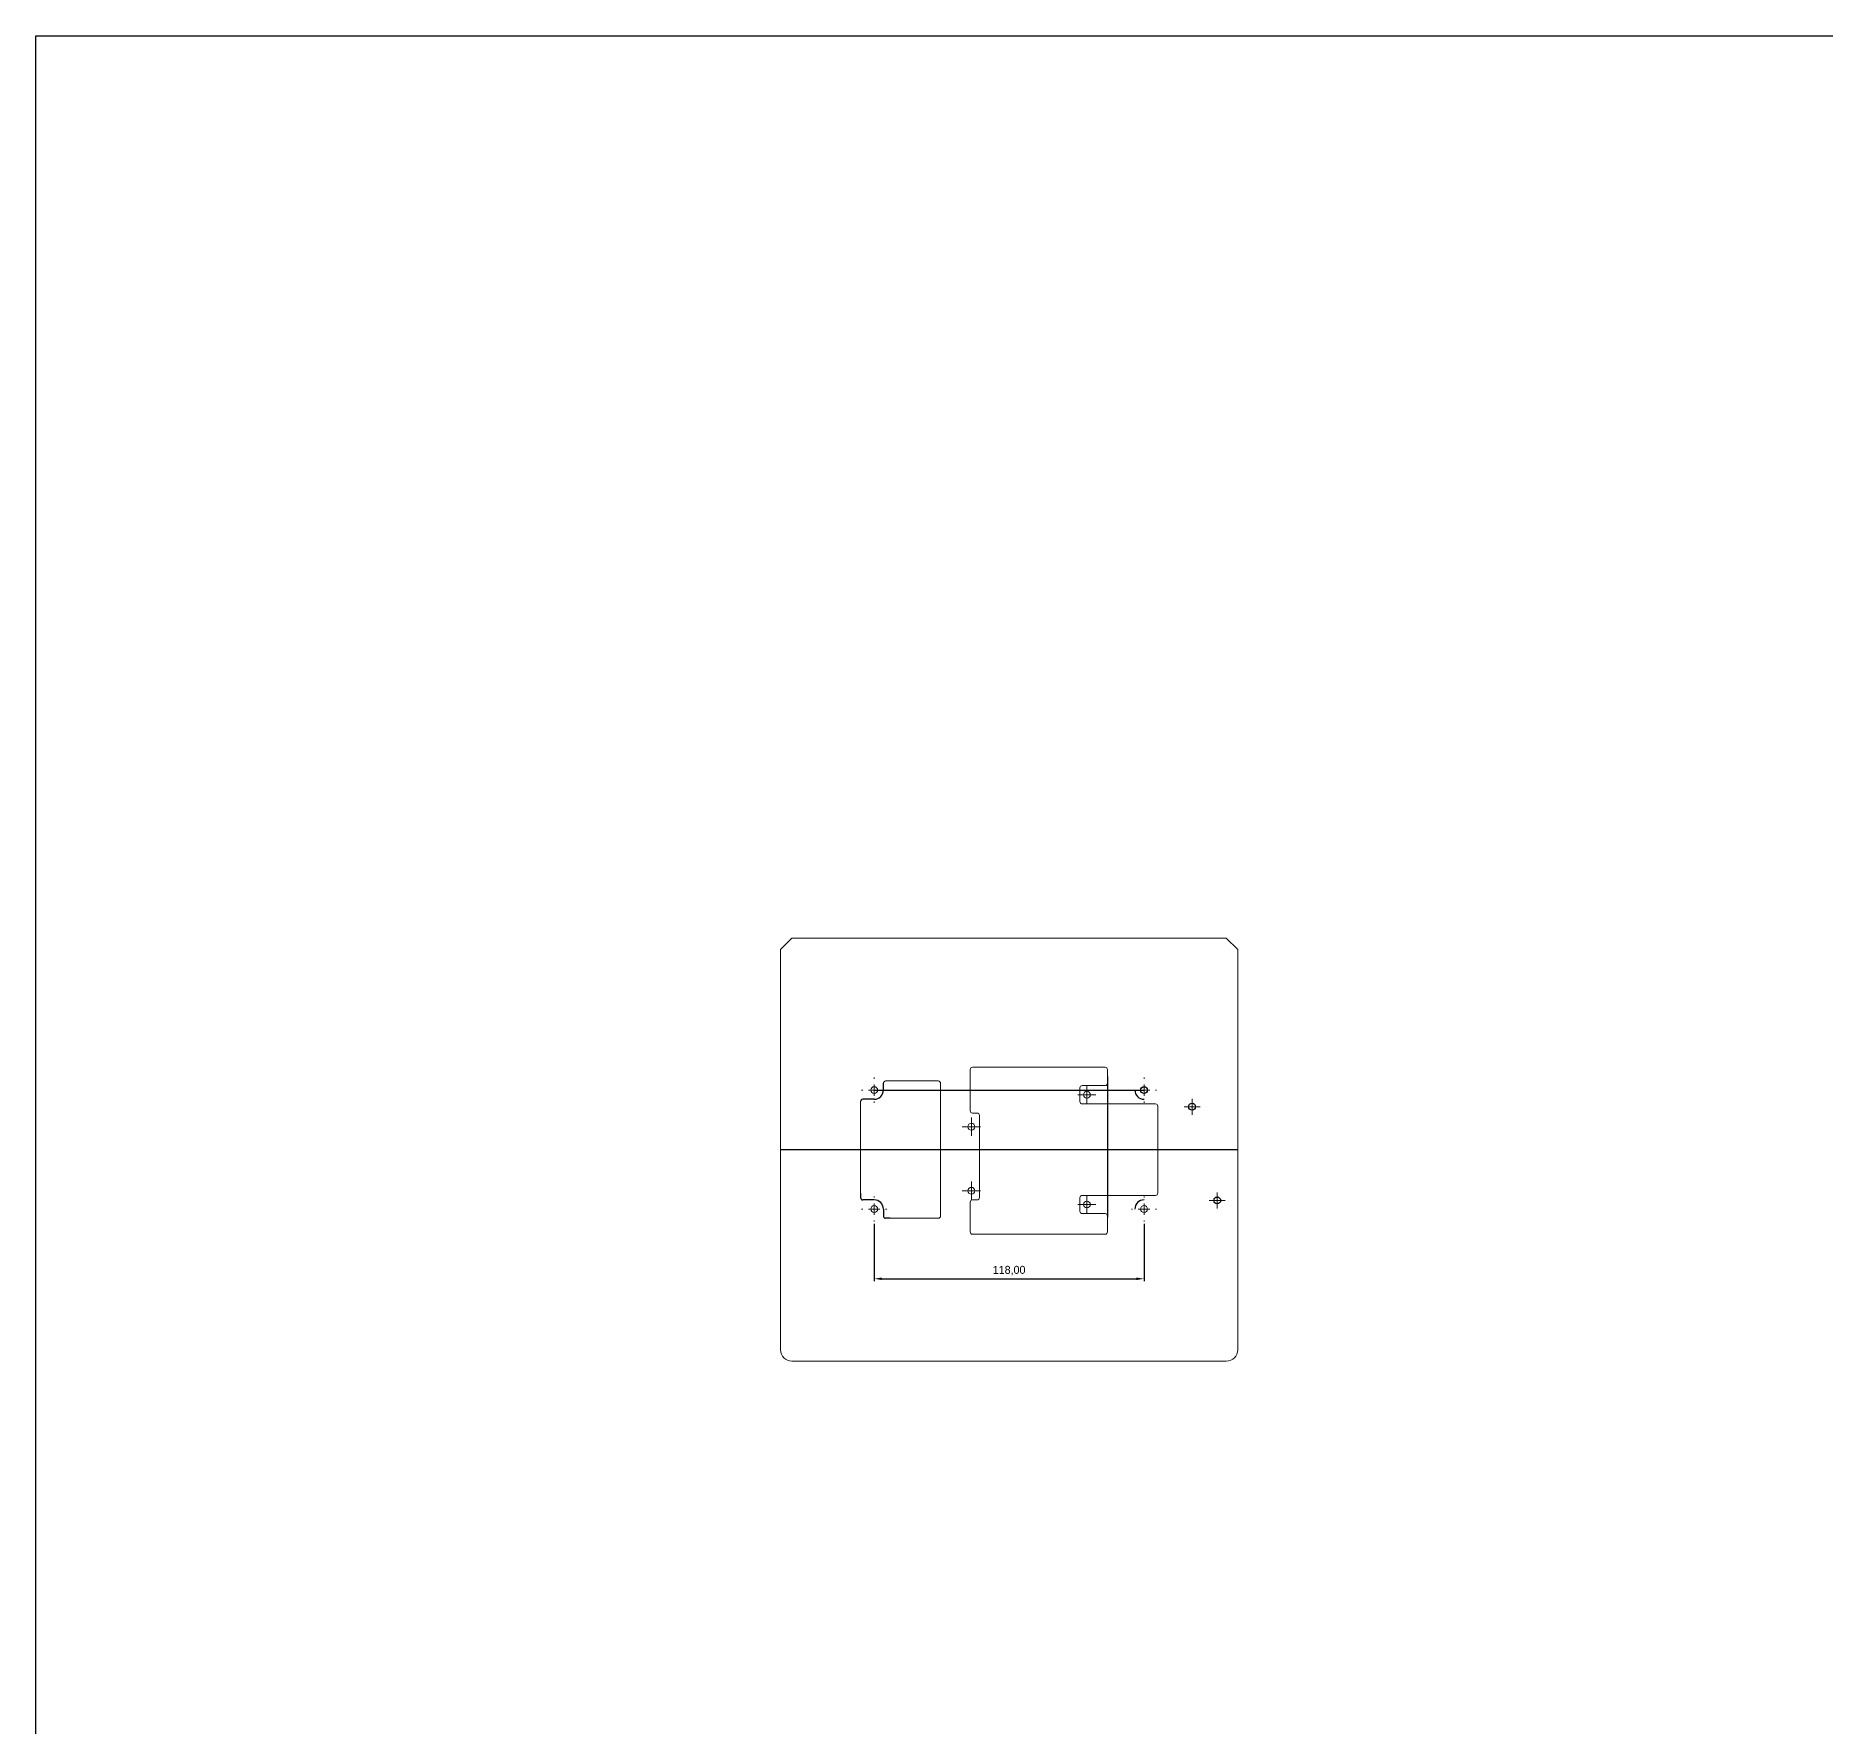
# Model space of a CAD drawing. Header units: millimetres. Extents: x -859 to 4590, y -828 to 650.
# Drawn here: x -859 to -76, y -89 to 650 of the extents above; entities that cross this region are included whole.
import ezdxf

# ---------------------------------------------------------------- set-up
doc = ezdxf.new("R2010")
doc.units = ezdxf.units.MM
doc.header["$PDSIZE"] = -1
doc.dimstyles.new('ISO-25', dxfattribs={"dimtxt": 2.5, "dimasz": 2.5, "dimexe": 1.25, "dimexo": 0.625, "dimtad": 1, "dimtxsty": 'Standard', "dimcen": 2.5, "dimadec": 0, "dimazin": 0, "dimtfac": 1, "dimtmove": 0, "dimatfit": 3, "dimfxl": 1, "dimarcsym": 0})

# ---------------------------------------------------------------- blocks, each defined once
blk = doc.blocks.new('SW_CENTERMARKSYMBOL_0')
at = {"color": 0, "linetype": 'Continuous', "lineweight": 0}
for p, q in [((-5, 0), (-5.5, 0)), ((0, 0), (-2.5, 0)), ((0, 5), (0, 5.5)), ((0, 0), (0, 2.5)), ((0, 0), (0, -2.5)), ((0, 0), (2.5, 0)), ((5, 0), (5.5, 0)), ((0, -5), (0, -5.5))]:
    blk.add_line(p, q, dxfattribs=at)
blk = doc.blocks.new('SW_CENTERMARKSYMBOL_1')
at = {"color": 0, "linetype": 'Continuous', "lineweight": 0}
for p, q in [((-5, 0), (-5.5, 0)), ((0, 0), (-2.5, 0)), ((0, 5), (0, 5.5)), ((0, 0), (0, 2.5)), ((0, 0), (0, -2.5)), ((0, 0), (2.5, 0)), ((5, 0), (5.5, 0)), ((0, -5), (0, -5.5))]:
    blk.add_line(p, q, dxfattribs=at)
blk = doc.blocks.new('SW_CENTERMARKSYMBOL_2')
at = {"color": 0, "linetype": 'Continuous', "lineweight": 0}
for p, q in [((-5, 0), (-5.5, 0)), ((0, 0), (-2.5, 0)), ((0, 5), (0, 5.5)), ((0, 0), (0, 2.5)), ((0, 0), (0, -2.5)), ((0, 0), (2.5, 0)), ((5, 0), (5.5, 0)), ((0, -5), (0, -5.5))]:
    blk.add_line(p, q, dxfattribs=at)
blk = doc.blocks.new('SW_CENTERMARKSYMBOL_3')
at = {"color": 0, "linetype": 'Continuous', "lineweight": 0}
for p, q in [((-5, 0), (-5.5, 0)), ((0, 0), (-2.5, 0)), ((0, 5), (0, 5.5)), ((0, 0), (0, 2.5)), ((0, 0), (0, -2.5)), ((0, 0), (2.5, 0)), ((5, 0), (5.5, 0)), ((0, -5), (0, -5.5))]:
    blk.add_line(p, q, dxfattribs=at)
blk = doc.blocks.new('SW_CENTERMARKSYMBOL_4')
at = {"color": 0, "linetype": 'Continuous', "lineweight": 0}
for p, q in [((-2.5, 0), (-4, 0)), ((0, 0), (-2.5, 0)), ((0, 2.5), (0, 4)), ((0, 0), (0, 2.5)), ((0, 0), (0, -2.5)), ((0, 0), (2.5, 0)), ((2.5, 0), (4, 0)), ((0, -2.5), (0, -4))]:
    blk.add_line(p, q, dxfattribs=at)
blk = doc.blocks.new('SW_CENTERMARKSYMBOL_5')
at = {"color": 0, "linetype": 'Continuous', "lineweight": 0}
for p, q in [((-2.5, 0), (-4, 0)), ((0, 0), (-2.5, 0)), ((0, 2.5), (0, 4)), ((0, 0), (0, 2.5)), ((0, 0), (0, -2.5)), ((0, 0), (2.5, 0)), ((2.5, 0), (4, 0)), ((0, -2.5), (0, -4))]:
    blk.add_line(p, q, dxfattribs=at)
blk = doc.blocks.new('SW_CENTERMARKSYMBOL_6')
at = {"color": 0, "linetype": 'Continuous', "lineweight": 0}
for p, q in [((-2.5, 0), (-4, 0)), ((0, 0), (-2.5, 0)), ((0, 2.5), (0, 4)), ((0, 0), (0, 2.5)), ((0, 0), (0, -2.5)), ((0, 0), (2.5, 0)), ((2.5, 0), (4, 0)), ((0, -2.5), (0, -4))]:
    blk.add_line(p, q, dxfattribs=at)
blk = doc.blocks.new('SW_CENTERMARKSYMBOL_7')
at = {"color": 0, "linetype": 'Continuous', "lineweight": 0}
for p, q in [((-2.5, 0), (-4, 0)), ((0, 0), (-2.5, 0)), ((0, 2.5), (0, 4)), ((0, 0), (0, 2.5)), ((0, 0), (0, -2.5)), ((0, 0), (2.5, 0)), ((2.5, 0), (4, 0)), ((0, -2.5), (0, -4))]:
    blk.add_line(p, q, dxfattribs=at)
blk = doc.blocks.new('SW_CENTERMARKSYMBOL_24')
at = {"color": 0, "linetype": 'Continuous', "lineweight": 0}
for p, q in [((-2.5, 0), (-3.5, 0)), ((0, 0), (-2.5, 0)), ((0, 2.5), (0, 3.5)), ((0, 0), (0, 2.5)), ((0, 0), (0, -2.5)), ((0, 0), (2.5, 0)), ((2.5, 0), (3.5, 0)), ((0, -2.5), (0, -3.5))]:
    blk.add_line(p, q, dxfattribs=at)
blk = doc.blocks.new('SW_CENTERMARKSYMBOL_25')
at = {"color": 0, "linetype": 'Continuous', "lineweight": 0}
for p, q in [((-2.5, 0), (-3.5, 0)), ((0, 0), (-2.5, 0)), ((0, 2.5), (0, 3.5)), ((0, 0), (0, 2.5)), ((0, 0), (0, -2.5)), ((0, 0), (2.5, 0)), ((2.5, 0), (3.5, 0)), ((0, -2.5), (0, -3.5))]:
    blk.add_line(p, q, dxfattribs=at)
blk = doc.blocks.new('*D35')
at = {"color": 0, "lineweight": -2}
for p, q in [((-492.02, 130.66), (-492.02, 105.69)), ((-374.02, 130.66), (-374.02, 105.69)), ((-488.72, 106.69), (-377.32, 106.69))]:
    blk.add_line(p, q, dxfattribs=at)
at = {"color": 0}
for points in [[(-488.72, 107.24), (-488.72, 106.14), (-492.02, 106.69)], [(-377.32, 107.24), (-377.32, 106.14), (-374.02, 106.69)]]:
    blk.add_solid(points, dxfattribs=at)
at = {"layer": 'Defpoints', "color": 0}
for p in [(-492.02, 131.66), (-374.02, 131.66), (-374.02, 106.69)]:
    blk.add_point(p, dxfattribs=at)
at = {"color": 0, "insert": (-433.02, 110.26), "char_height": 3.5, "attachment_point": 5}
blk.add_mtext('118,00', dxfattribs=at)

msp = doc.modelspace()

# ---------------------------------------------------------------- linework, layer by layer
at = {"color": 7, "linetype": 'Continuous', "lineweight": 15}
for p, q in [((-528.021, 255.658), (-533.021, 250.658)), ((-533.021, 250.658), (-533.021, 75.658)), ((-338.021, 255.658), (-528.021, 255.658)), ((-338.021, 255.658), (-333.021, 250.658)), ((-333.021, 75.658), (-333.021, 250.658)), ((-450.021, 198.158), (-450.021, 180.158)), ((-391.021, 199.158), (-449.021, 199.158)), ((-390.021, 192.158), (-390.021, 198.158)), ((-464.021, 193.158), (-487.021, 193.158)), ((-463.021, 134.158), (-463.021, 192.158)), ((-402.021, 184.158), (-402.021, 190.158)), ((-401.021, 191.158), (-391.021, 191.158)), ((-498.021, 184.158), (-498.021, 144.158)), ((-369.021, 183.158), (-401.021, 183.158)), ((-368.021, 144.158), (-368.021, 182.158)), ((-449.021, 179.158), (-447.021, 179.158)), ((-446.021, 178.158), (-446.021, 142.158)), ((-447.021, 141.158), (-449.021, 141.158)), ((-402.021, 136.158), (-402.021, 142.158)), ((-401.021, 143.158), (-369.021, 143.158)), ((-485.021, 133.158), (-464.021, 133.158)), ((-450.021, 140.158), (-450.021, 127.158)), ((-391.021, 135.158), (-401.021, 135.158)), ((-390.021, 133.658), (-390.021, 134.158)), ((-390.001, 133.658), (-390.021, 133.658)), ((-390.001, 127.158), (-390.001, 133.658)), ((-449.021, 126.158), (-391.001, 126.158)), ((-528.021, 70.658), (-338.021, 70.658))]:
    msp.add_line(p, q, dxfattribs=at)
for p, q in [((-492.021, 189.158), (-374.021, 189.158)), ((-488.021, 189.158), (-488.021, 192.158)), ((-390.021, 195.158), (-390.001, 133.658)), ((-492.021, 185.158), (-497.021, 185.158)), ((-533.021, 163.158), (-333.021, 163.158)), ((-498.021, 144.158), (-498.021, 142.158)), ((-492.021, 141.158), (-497.021, 141.158)), ((-488.021, 137.158), (-488.021, 134.158)), ((-485.021, 133.158), (-487.021, 133.158))]:
    msp.add_line(p, q)
msp.add_lwpolyline([(-858.712, 650.158), (2231.226, 650.158), (2187.317, -828.056), (-858.712, -828.056)], close=True)
for centre in [(-492.021, 189.158), (-399.021, 187.158), (-449.521, 173.158), (-449.521, 145.158), (-492.021, 137.158), (-399.021, 139.158), (-374.021, 137.158)]:
    msp.add_circle(centre, 1.5, dxfattribs=at)
for centre in [(-374.021, 189.158), (-353.021, 181.927), (-342.021, 140.927)]:
    msp.add_circle(centre, 1.5)
for centre, radius, start, end in [((-449.021, 198.158), 1, 90, 180), ((-391.021, 198.158), 1, 0, 90), ((-464.021, 192.158), 1, 0, 90), ((-401.021, 190.158), 1, 90, 180), ((-391.021, 192.158), 1, 270, 0), ((-449.021, 180.158), 1, 180, 270), ((-401.021, 184.158), 1, 180, 270), ((-369.021, 182.158), 1, 0, 90), ((-447.021, 178.158), 1, 0, 90), ((-449.021, 140.158), 1, 90, 180), ((-447.021, 142.158), 1, 270, 0), ((-401.021, 142.158), 1, 90, 180), ((-369.021, 144.158), 1, 270, 0), ((-464.021, 134.158), 1, 270, 0), ((-401.021, 136.158), 1, 180, 270), ((-391.021, 134.158), 1, 0, 90), ((-449.021, 127.158), 1, 180, 270), ((-391.001, 127.158), 1, 270, 0), ((-528.021, 75.658), 5, 180, 270), ((-338.021, 75.658), 5, 270, 0)]:
    msp.add_arc(centre, radius, start, end, dxfattribs=at)
for centre, radius, start, end in [((-492.021, 189.158), 4, 270, 0), ((-374.021, 189.158), 4, 180, 270), ((-497.021, 184.158), 1, 90, 180), ((-497.021, 142.158), 1, 180, 270), ((-492.021, 137.158), 4, 0, 90), ((-374.021, 137.158), 4, 90, 180), ((-487.021, 134.158), 1, 180, 270)]:
    msp.add_arc(centre, radius, start, end)
at = {"lineweight": 15}
msp.add_arc((-487.021, 192.158), 1, 90, 180, dxfattribs=at)

# ---------------------------------------------------------------- block references
at = {"color": 7, "linetype": 'Continuous', "lineweight": 0}
for name, p in [('SW_CENTERMARKSYMBOL_0', (-492.021, 189.158)), ('SW_CENTERMARKSYMBOL_6', (-399.021, 187.158)), ('SW_CENTERMARKSYMBOL_3', (-374.021, 189.158)), ('SW_CENTERMARKSYMBOL_25', (-353.021, 181.927)), ('SW_CENTERMARKSYMBOL_4', (-449.521, 173.158)), ('SW_CENTERMARKSYMBOL_5', (-449.521, 145.158)), ('SW_CENTERMARKSYMBOL_1', (-492.021, 137.158)), ('SW_CENTERMARKSYMBOL_7', (-399.021, 139.158)), ('SW_CENTERMARKSYMBOL_2', (-374.021, 137.158)), ('SW_CENTERMARKSYMBOL_24', (-342.021, 140.927))]:
    msp.add_blockref(name, p, dxfattribs=at)

# ---------------------------------------------------------------- dimensions: what is measured, and where the dimension line sits
dim = msp.add_linear_dim(base=(-374.021, 106.695), p1=(-492.021, 131.658), p2=(-374.021, 131.658), dimstyle='ISO-25', override={"dimtxt": 3.5, "dimasz": 3.302, "dimexe": 1, "dimexo": 1, "dimgap": 1.524, "dimtih": 1, "dimtoh": 1, "dimzin": 0, "dimadec": 2, "dimtzin": 0})
dim.commit()
dim.dimension.update_dxf_attribs({"geometry": '*D35', "text_midpoint": (-433.021, 110.26)})

doc.saveas('drawing.dxf')
